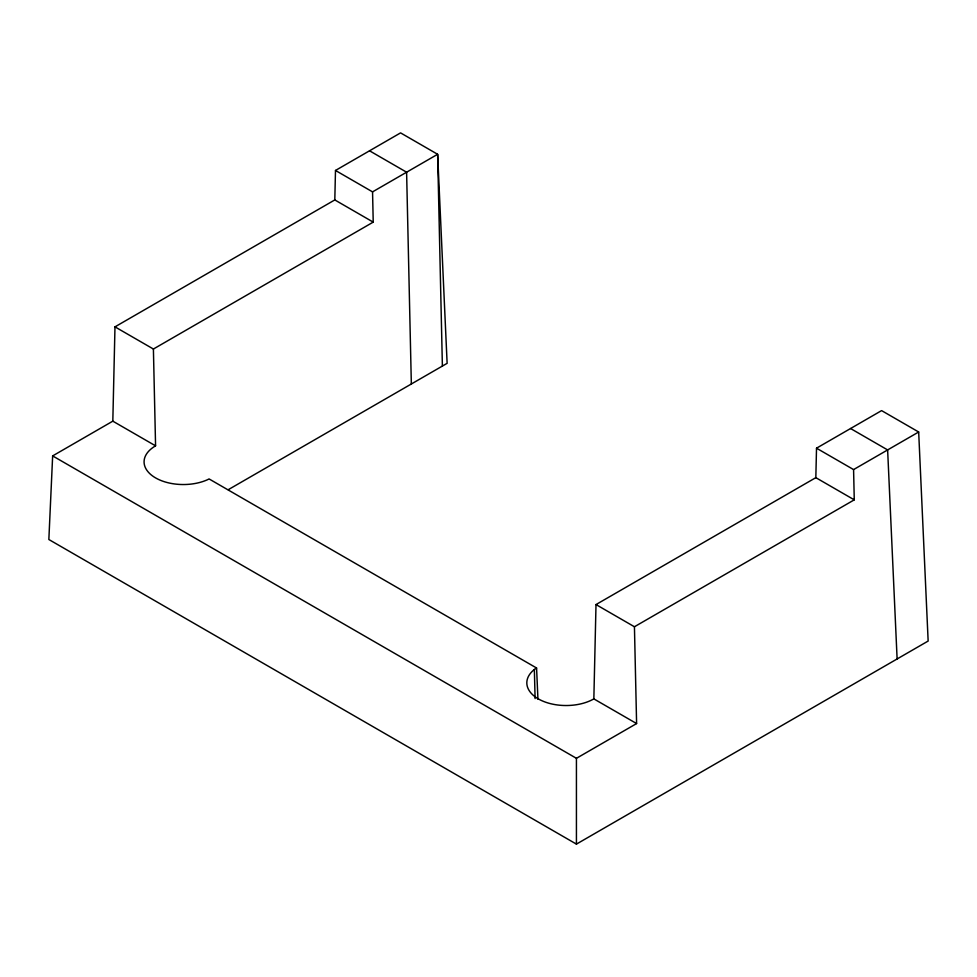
<?xml version="1.0" encoding="UTF-8"?>
<svg xmlns="http://www.w3.org/2000/svg" width="977" height="977" viewBox="0 0 977 977"><rect width="100%" height="100%" fill="white"/><g stroke="black" fill="none" stroke-linecap="round" stroke-linejoin="round"><path stroke-width="1.47" d="M52.648 455.905L576.43 758.311L636.601 723.566L593.845 698.885L596.007 604.568L815.832 477.655L816.516 448.187L881.596 410.609L918.673 432.005L928.15 641.046L576.43 844.116L48.85 539.512L52.648 455.905L112.819 421.16L114.981 326.855L334.806 199.931L335.49 170.462L400.57 132.884L437.635 154.293L447.124 363.334L228.264 489.685M335.49 170.462L372.555 191.871L437.635 154.293L442.386 366.07M114.981 326.855L153.401 349.033L373.226 222.121L372.555 191.871M816.516 448.187L853.58 469.583L918.673 432.005M596.007 604.568L634.439 626.758L854.264 499.845L853.58 469.583M369.538 150.8L406.603 172.208L411.341 383.985M850.564 428.524L887.629 449.933L897.118 658.962M334.806 199.931L373.226 222.121M815.832 477.655L854.264 499.845M112.819 421.16L155.575 445.842A39.251 22.666 0 0 0 153.499 476.605A39.251 22.666 0 0 0 206.452 480.183A21.946 12.664 0 0 0 209.041 478.913L536.581 668.012L537.948 699.337M536.581 668.012A21.946 12.664 0 0 0 534.358 669.501L535.103 698.555M634.439 626.758L636.601 723.566M153.401 349.033L155.575 445.842M576.43 758.311L576.43 844.116M593.845 698.885A39.251 22.666 0 0 1 540.562 700.082A39.251 22.666 0 0 1 534.358 669.501"/></g></svg>
